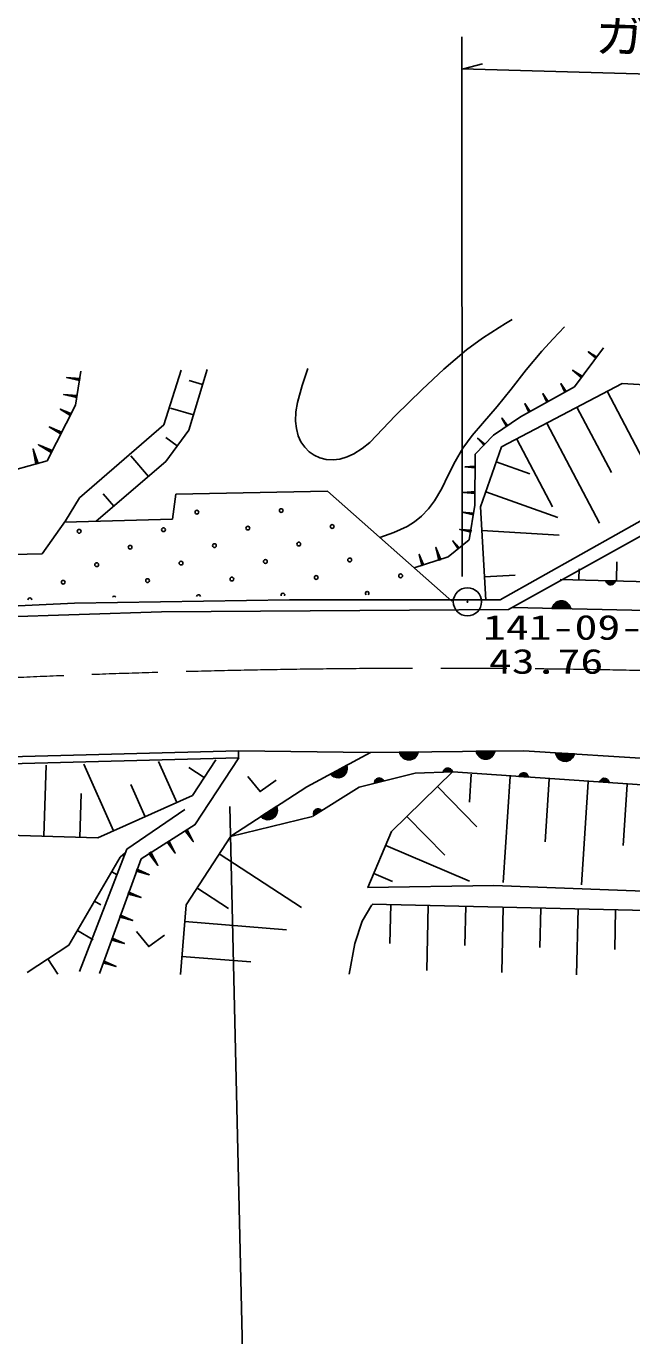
# Model space of a CAD drawing. Units: millimetres, scale not verified. Extents: x 40000 to 680000, y 20000 to 380000.
# Drawn here: x 302450 to 334558, y 263249 to 332666 of the extents above; entities that cross this region are included whole.
import ezdxf
from ezdxf.enums import TextEntityAlignment as Align

# ---------------------------------------------------------------- set-up
doc = ezdxf.new("R2010")
doc.units = ezdxf.units.MM
doc.header["$LTSCALE"] = 1000
doc.linetypes.add('CHAIN', pattern=[18.5, 12, -1.5, 3.5, -1.5])
doc.layers.add('M-BGD', color=7, linetype='Continuous', lineweight=25)
doc.layers.add('M-BMK', color=2, linetype='CHAIN', lineweight=13)
doc.layers.add('M-BMK-SRVR', color=3, linetype='Continuous')
doc.styles.add('ＭＳ ゴシック', font='')
doc.styles.get('ＭＳ ゴシック').set_extended_font_data('MS Gothic')

# ---------------------------------------------------------------- blocks, each defined once
blk = doc.blocks.new('BUHIN2')
at = {"color": 3, "linetype": 'Continuous', "lineweight": 25}
for radius in [746, 22.5]:
    blk.add_circle((0, 0), radius, dxfattribs=at)
blk = doc.blocks.new('BUHIN5')
at = {"color": 7, "linetype": 'Continuous', "lineweight": 25}
blk.add_lwpolyline([(-813, -169), (213, -281), (383, 737)], dxfattribs=at)
blk = doc.blocks.new('BUHIN15')
at = {"color": 7, "linetype": 'Continuous', "lineweight": 25}
for p, q in [((376, 296), (-287, -384)), ((-225, -409), (404, 235)), ((422, 164), (-152, -424)), ((-76, -436), (432, 85)), ((435, -2), (12, -435)), ((139, -394), (399, -128))]:
    blk.add_line(p, q, dxfattribs=at)
blk.add_lwpolyline([(349, 358), (404, 249), (433, 140), (444, -7), (410, -128), (355, -238), (246, -349), (138, -407), (18, -444), (-129, -436), (-241, -411), (-349, -358)], close=True, dxfattribs=at)
blk = doc.blocks.new('BUHIN16')
at = {"color": 7, "linetype": 'Continuous', "lineweight": 25}
for p, q in [((397, 268), (-315, -361)), ((-255, -392), (420, 204)), ((433, 133), (-183, -412)), ((-108, -429), (437, 53)), ((434, -34), (-20, -434)), ((110, -404), (389, -157))]:
    blk.add_line(p, q, dxfattribs=at)
blk.add_lwpolyline([(375, 331), (421, 218), (442, 107), (442, -40), (399, -158), (336, -263), (220, -366), (107, -416), (-15, -444), (-161, -426), (-271, -392), (-375, -331)], close=True, dxfattribs=at)
blk = doc.blocks.new('BUHIN23')
at = {"color": 7, "linetype": 'Continuous', "lineweight": 25}
for p, q in [((55, 214), (-219, -25)), ((-217, 18), (11, 217)), ((-217, -65), (93, 206)), ((128, 195), (-210, -101)), ((-199, -133), (158, 180)), ((-54, 202), (-194, 79))]:
    blk.add_line(p, q, dxfattribs=at)
blk.add_lwpolyline([(-188, -165), (-211, -108), (-221, -53), (-221, 21), (-199, 80), (-167, 133), (-109, 184), (-53, 208), (9, 222), (82, 212), (136, 196), (188, 165)], close=True, dxfattribs=at)
blk = doc.blocks.new('BUHIN36')
at = {"color": 7, "linetype": 'Continuous', "lineweight": 25}
for p, q in [((-435, 16), (2, 435)), ((90, 433), (-435, -71)), ((-427, -150), (166, 419)), ((238, 402), (-411, -221)), ((-126, 399), (-395, 141)), ((-386, -284), (299, 374))]:
    blk.add_line(p, q, dxfattribs=at)
blk.add_lwpolyline([(-361, -346), (-412, -236), (-438, -125), (-443, 22), (-406, 141), (-347, 249), (-235, 357), (-124, 411), (-3, 444), (143, 432), (254, 403), (361, 346)], close=True, dxfattribs=at)
blk = doc.blocks.new('BUHIN38')
at = {"color": 7, "linetype": 'Continuous', "lineweight": 25}
for p, q in [((194, 141), (-151, -186)), ((-121, -200), (206, 109)), ((214, 74), (-84, -209)), ((-47, -216), (218, 34)), ((217, -10), (-3, -217)), ((62, -200), (197, -72))]:
    blk.add_line(p, q, dxfattribs=at)
blk.add_lwpolyline([(182, 172), (207, 116), (219, 61), (222, -12), (202, -72), (172, -126), (116, -179), (61, -206), (0, -222), (-73, -215), (-128, -201), (-182, -172)], close=True, dxfattribs=at)
blk = doc.blocks.new('BUHIN86')
at = {"color": 7, "linetype": 'Continuous', "lineweight": 25}
for p, q in [((-316, -121), (-48, 4)), ((105, 65), (-312, -131)), ((-306, -144), (255, 120)), ((117, 39), (-300, -156)), ((-199, -49), (-323, -107)), ((-294, -169), (-26, -43)), ((-164, -124), (-288, -182))]:
    blk.add_line(p, q, dxfattribs=at)
blk.add_lwpolyline([(-294, -198), (317, 149), (-340, -100)], close=True, dxfattribs=at)
blk = doc.blocks.new('BUHIN88')
at = {"color": 7, "linetype": 'Continuous', "lineweight": 25}
for p, q in [((-206, 3), (-339, 33)), ((-336, 47), (-47, -18)), ((116, -41), (-333, 60)), ((-330, 74), (275, -62)), ((123, -13), (-326, 88)), ((-324, 98), (-36, 33)), ((-188, 83), (-321, 113))]:
    blk.add_line(p, q, dxfattribs=at)
blk.add_lwpolyline([(-353, 24), (341, -77), (-330, 130)], close=True, dxfattribs=at)
blk = doc.blocks.new('BUHIN105')
at = {"color": 7, "linetype": 'Continuous', "lineweight": 25}
for p, q in [((273, 199), (-228, -166)), ((-107, -61), (265, 210)), ((-91, -84), (281, 188)), ((256, 222), (17, 47)), ((287, 179), (48, 5)), ((138, 153), (248, 233)), ((186, 86), (297, 167))]:
    blk.add_line(p, q, dxfattribs=at)
blk.add_lwpolyline([(251, 250), (-283, -206), (315, 163)], close=True, dxfattribs=at)
blk = doc.blocks.new('BUHIN114')
at = {"color": 7, "linetype": 'Continuous', "lineweight": 25}
for p, q in [((232, -65), (-194, 54)), ((-87, 14), (230, -75)), ((-82, 33), (235, -55)), ((238, -46), (34, 11)), ((228, -82), (24, -25)), ((131, -66), (225, -93)), ((147, -10), (240, -36))]:
    blk.add_line(p, q, dxfattribs=at)
blk.add_lwpolyline([(251, -30), (-241, 67), (230, -105)], close=True, dxfattribs=at)
blk = doc.blocks.new('BUHIN119')
at = {"color": 7, "linetype": 'Continuous', "lineweight": 25}
for p, q in [((235, 170), (-196, -142)), ((-92, -52), (227, 179)), ((-78, -71), (242, 160)), ((220, 189), (15, 41)), ((247, 153), (41, 4)), ((119, 130), (213, 199)), ((160, 73), (255, 142))]:
    blk.add_line(p, q, dxfattribs=at)
blk.add_lwpolyline([(216, 214), (-243, -176), (270, 138)], close=True, dxfattribs=at)

msp = doc.modelspace()

# ---------------------------------------------------------------- linework, layer by layer
at = {"layer": 'M-BGD'}
for p, q in [((325545, 332108), (325557, 303499)), ((325639, 330408), (326647, 330667)), ((325546, 330411), (371594, 329083)), ((333051, 315620), (331521, 313556)), ((332645, 315121), (332290, 315385)), ((332375, 315309), (332639, 315113)), ((332387, 315325), (332651, 315129)), ((332635, 315107), (332465, 315233)), ((332657, 315137), (332488, 315263)), ((332550, 315156), (332628, 315098)), ((332585, 315203), (332663, 315145)), ((312048, 314469), (311072, 311256)), ((305344, 314388), (305059, 312578)), ((309744, 311536), (310665, 314429)), ((311804, 313666), (311093, 313882)), ((331892, 314080), (331465, 314397)), ((331568, 314306), (331885, 314071)), ((331582, 314325), (331899, 314090)), ((331879, 314063), (331676, 314214)), ((331906, 314100), (331703, 314251)), ((331777, 314122), (331871, 314053)), ((331819, 314179), (331913, 314109)), ((327655, 310364), (334049, 313734)), ((331521, 313556), (328664, 311952)), ((333250, 313313), (336083, 307938)), ((334049, 313734), (338312, 313475)), ((305059, 312578), (303554, 309629)), ((311316, 312059), (310103, 312428)), ((331651, 312470), (333480, 309001)), ((304781, 312100), (304308, 312342)), ((304424, 312269), (304776, 312090)), ((304435, 312290), (304787, 312111)), ((304772, 312082), (304546, 312197)), ((304792, 312122), (304566, 312237)), ((304661, 312123), (304766, 312070)), ((304693, 312186), (304798, 312132)), ((328664, 311952), (327226, 310993)), ((327939, 311481), (327694, 311849)), ((327749, 311749), (327931, 311476)), ((327765, 311760), (327948, 311487)), ((304288, 311113), (303736, 311395)), ((303871, 311310), (304281, 311101)), ((303884, 311335), (304294, 311126)), ((304276, 311091), (304013, 311226)), ((304300, 311138), (304037, 311273)), ((304148, 311139), (304269, 311077)), ((304185, 311213), (304307, 311151)), ((305272, 307665), (309744, 311536)), ((311072, 311256), (309852, 309588)), ((327226, 310993), (326249, 309980)), ((327925, 311471), (327808, 311647)), ((327956, 311492), (327839, 311668)), ((327861, 311546), (327915, 311465)), ((327910, 311579), (327964, 311498)), ((330053, 311628), (332850, 306321)), ((303794, 310126), (303163, 310448)), ((303318, 310351), (303787, 310112)), ((303333, 310380), (303801, 310141)), ((303808, 310155), (303507, 310308)), ((310462, 310422), (309854, 310867)), ((326736, 310488), (326418, 310795)), ((326493, 310709), (326729, 310481)), ((326507, 310723), (326743, 310495)), ((326532, 307196), (327655, 310364)), ((326724, 310475), (326572, 310622)), ((326750, 310502), (326598, 310649)), ((326646, 310535), (326716, 310467)), ((326687, 310577), (326757, 310509)), ((328454, 310785), (330351, 307187)), ((303554, 309629), (300367, 308751)), ((303024, 309490), (302835, 310173)), ((302868, 309993), (303008, 309486)), ((302899, 310001), (303039, 309494)), ((302997, 309483), (302907, 309809)), ((302938, 309628), (302979, 309478)), ((303054, 309499), (302965, 309824)), ((303028, 309653), (303070, 309503)), ((303781, 310101), (303480, 310255)), ((303634, 310156), (303773, 310085)), ((303677, 310240), (303816, 310169)), ((308932, 308800), (307992, 309898)), ((326249, 309980), (326231, 307270)), ((309852, 309588), (306156, 306424)), ((326213, 309302), (325770, 309305)), ((325884, 309315), (326213, 309312)), ((325884, 309295), (326213, 309292)), ((326213, 309285), (326001, 309286)), ((326213, 309322), (326002, 309324)), ((326115, 309333), (326213, 309332)), ((326115, 309274), (326213, 309274)), ((327374, 309572), (329149, 308943)), ((304533, 306444), (305272, 307665)), ((307091, 307224), (306534, 307875)), ((310199, 306540), (310387, 307856)), ((310387, 307856), (318419, 308020)), ((318419, 308020), (325019, 302195)), ((326221, 307947), (325690, 307951)), ((325826, 307962), (326221, 307959)), ((325826, 307938), (326221, 307935)), ((326221, 307971), (325967, 307973)), ((326221, 307926), (325967, 307928)), ((326103, 307914), (326220, 307913)), ((326104, 307984), (326221, 307983)), ((326813, 307988), (330643, 306630)), ((326231, 307270), (325936, 305445)), ((326820, 302242), (326532, 307196)), ((327587, 302258), (336932, 307512)), ((328017, 301741), (337215, 306857)), ((303306, 304696), (304533, 306444)), ((310199, 306540), (304485, 306376)), ((325936, 305445), (324830, 304542)), ((326605, 305942), (330705, 305691)), ((324381, 304385), (324189, 304974)), ((324225, 304819), (324368, 304381)), ((324251, 304827), (324394, 304390)), ((325377, 305000), (325097, 305343)), ((325161, 305249), (325369, 304994)), ((325177, 305261), (325385, 305007)), ((325364, 304989), (325230, 305153)), ((325393, 305013), (325259, 305177)), ((325293, 305058), (325355, 304982)), ((325339, 305095), (325400, 305019)), ((298570, 304583), (303306, 304696)), ((324830, 304542), (323023, 303952)), ((323473, 304105), (323308, 304609)), ((323339, 304476), (323462, 304101)), ((323362, 304483), (323485, 304108)), ((323453, 304098), (323375, 304339)), ((323404, 304205), (323440, 304094)), ((323496, 304112), (323417, 304353)), ((323471, 304227), (323507, 304116)), ((324358, 304378), (324266, 304659)), ((324300, 304503), (324343, 304373)), ((324408, 304394), (324316, 304675)), ((324379, 304528), (324421, 304398)), ((333744, 303306), (333772, 304268)), ((326748, 303480), (328368, 303575)), ((331753, 303364), (331769, 303898)), ((330758, 303344), (350689, 302765)), ((293802, 301521), (305018, 302092)), ((305018, 302092), (316414, 302258)), ((316414, 302258), (327587, 302258)), ((299811, 301314), (309629, 301622)), ((309629, 301622), (328017, 301741)), ((343669, 301508), (328253, 301846)), ((293292, 293727), (313703, 294264)), ((293806, 293362), (313714, 293877)), ((310436, 291512), (309465, 293683)), ((312508, 293781), (311274, 291886)), ((311386, 290329), (313716, 293877)), ((313698, 294250), (320651, 294169)), ((313703, 294264), (313714, 293877)), ((317326, 292352), (320704, 294173)), ((320704, 294173), (328840, 294261)), ((328840, 294261), (341911, 293434)), ((303380, 289731), (303502, 293505)), ((307087, 290013), (305502, 293555)), ((311891, 292834), (311077, 293364)), ((319463, 293433), (318627, 292982)), ((318678, 292939), (319470, 293366)), ((319467, 293293), (318743, 292903)), ((318812, 292869), (319453, 293214)), ((319430, 293131), (318897, 292844)), ((319030, 292844), (319358, 293021)), ((323064, 293080), (320096, 292338)), ((321823, 289973), (325076, 293152)), ((325062, 293137), (323064, 293080)), ((324565, 293154), (325040, 293168)), ((325026, 293199), (324576, 293186)), ((324594, 293218), (325005, 293230)), ((324982, 293260), (324618, 293250)), ((324647, 293282), (324950, 293291)), ((324890, 293320), (324704, 293315)), ((347682, 291597), (325062, 293137)), ((326048, 293027), (325947, 291531)), ((308761, 290762), (307995, 292476)), ((313298, 289735), (317326, 292352)), ((320096, 292338), (317642, 290798)), ((320920, 292577), (321381, 292692)), ((321361, 292719), (320924, 292610)), ((320935, 292645), (321334, 292744)), ((321304, 292769), (320952, 292681)), ((320973, 292719), (321267, 292792)), ((321202, 292808), (321021, 292763)), ((324263, 292357), (326338, 290234)), ((328116, 292888), (327738, 287284)), ((330184, 292748), (329959, 289428)), ((332251, 292608), (331882, 287145)), ((334319, 292469), (334100, 289232)), ((305293, 289669), (305368, 292000)), ((311274, 291886), (306249, 289638)), ((307782, 289044), (310868, 291150)), ((314116, 254137), (313246, 291311)), ((315744, 291250), (314948, 290732)), ((315003, 290693), (315757, 291184)), ((315760, 291111), (315070, 290663)), ((315142, 290635), (315752, 291031)), ((315736, 290946), (315228, 290616)), ((317686, 290936), (318034, 291154)), ((318068, 291138), (317686, 290899)), ((317998, 291169), (317690, 290975)), ((317692, 290866), (318095, 291119)), ((317699, 291018), (317955, 291179)), ((317889, 291174), (317731, 291075)), ((308541, 288537), (311406, 290344)), ((313284, 289714), (317633, 290778)), ((315361, 290628), (315673, 290831)), ((322637, 290768), (324638, 288720)), ((306249, 289638), (296685, 289947)), ((310925, 286101), (313298, 289735)), ((320567, 287016), (321823, 289973)), ((305284, 282551), (307782, 289044)), ((307439, 288625), (307704, 288845)), ((309057, 288686), (308974, 288818)), ((308988, 288827), (309168, 288541)), ((309282, 288390), (309001, 288835)), ((309015, 288844), (309392, 288245)), ((309309, 288407), (309028, 288852)), ((309038, 288859), (309219, 288573)), ((309137, 288736), (309054, 288868)), ((312688, 288801), (317046, 285954)), ((321509, 289234), (325944, 287349)), ((304707, 283953), (307439, 288625)), ((306337, 282455), (308541, 288537)), ((307572, 288735), (307610, 288689)), ((306984, 287846), (307273, 287677)), ((320881, 287756), (321876, 287333)), ((311505, 286990), (313182, 285895)), ((320550, 287016), (327248, 287117)), ((327248, 287117), (349801, 286247)), ((306073, 286289), (306413, 286090)), ((310925, 286101), (310629, 282404)), ((320774, 286100), (320265, 285225)), ((320789, 286129), (336681, 285760)), ((321782, 286106), (321734, 284045)), ((323768, 286060), (323688, 282614)), ((325755, 286014), (325707, 283939)), ((327741, 285968), (327661, 282499)), ((329728, 285922), (329679, 283834)), ((331715, 285875), (331633, 282385)), ((333701, 285829), (333652, 283728)), ((305162, 284732), (306005, 284239)), ((310853, 285208), (316247, 284776)), ((320265, 285225), (319878, 284044)), ((302503, 282499), (304707, 283953)), ((319878, 284044), (319573, 282415)), ((303605, 283226), (304135, 282423)), ((310705, 283360), (314366, 283067))]:
    msp.add_line(p, q, dxfattribs=at)
for points in [[(317380, 314517), (317076, 313623), (316829, 312711), (316750, 312230), (316730, 311732), (316773, 311333), (316877, 310945), (317017, 310633), (317215, 310345), (317448, 310111), (317721, 309923), (318023, 309788), (318356, 309706), (318718, 309685), (319078, 309724), (319463, 309835), (319826, 310002), (320255, 310276), (320660, 310607), (322032, 312030), (323449, 313412), (324596, 314485), (325789, 315518), (326636, 316131), (327528, 316702), (327869, 316911), (328221, 317123)], [(321206, 305556), (321941, 305826), (322640, 306147), (323044, 306396), (323412, 306694), (323776, 307079), (324096, 307506), (324488, 308166), (324828, 308860), (325185, 309595), (325597, 310307), (326095, 310977), (326643, 311615), (327425, 312504), (328164, 313434), (328955, 314459), (329794, 315446), (330388, 316093), (330992, 316733)]]:
    msp.add_lwpolyline(points, dxfattribs=at)
for points in [[(332675, 315147), (332251, 315414), (332629, 315085)], [(331928, 314111), (331418, 314431), (331873, 314037)], [(304812, 312137), (304256, 312368), (304769, 312054)], [(327976, 311495), (327667, 311890), (327912, 311452)], [(304323, 311156), (303675, 311426), (304274, 311059)], [(303834, 310175), (303094, 310484), (303778, 310065)], [(326770, 310510), (326383, 310829), (326716, 310454)], [(303087, 309493), (302815, 310248), (302968, 309460)], [(326222, 309341), (325722, 309306), (326221, 309264)], [(326232, 307994), (325631, 307951), (326231, 307901)], [(324436, 304391), (324168, 305039), (324333, 304357)], [(325413, 305018), (325066, 305381), (325353, 304969)], [(323521, 304109), (323290, 304665), (323432, 304080)], [(319455, 293500), (319474, 293379), (319470, 293266), (319436, 293123), (319368, 293018), (319282, 292929), (319146, 292856), (319025, 292833), (318900, 292834), (318762, 292884), (318662, 292942), (318575, 293025)], [(324553, 293123), (324572, 293181), (324599, 293230), (324646, 293287), (324700, 293318), (324758, 293339), (324836, 293341), (324895, 293324), (324951, 293296), (325001, 293242), (325033, 293194), (325053, 293137)], [(320915, 292543), (320921, 292604), (320937, 292658), (320971, 292723), (321017, 292766), (321069, 292798), (321144, 292817), (321206, 292813), (321267, 292797), (321327, 292756), (321368, 292716), (321400, 292664)], [(315731, 291316), (315760, 291197), (315765, 291084), (315743, 290939), (315684, 290829), (315606, 290733), (315476, 290649), (315357, 290616), (315232, 290607), (315090, 290646), (314987, 290695), (314893, 290771)], [(317698, 290833), (317685, 290892), (317683, 290949), (317695, 291021), (317726, 291076), (317766, 291123), (317831, 291164), (317891, 291180), (317954, 291183), (318024, 291163), (318075, 291137), (318122, 291099)], [(308955, 288823), (309434, 288179), (309060, 288889)]]:
    msp.add_lwpolyline(points, close=True, dxfattribs=at)
for centre in [(311502, 306905), (315973, 306990), (314202, 306062), (318673, 306146), (305259, 305893), (309730, 305977), (307959, 305049), (312430, 305134), (316901, 305218), (306187, 304121), (310658, 304206), (315130, 304290), (319601, 304374), (308887, 303278), (313358, 303362), (317829, 303446), (322301, 303531), (304415, 303193)]:
    msp.add_circle(centre, 99.5, dxfattribs=at)
for centre, start, end in [((320529, 302603), 305.89564, 235.19056), ((302644, 302265), 358.58005, 185.15531), ((307115, 302350), 27.29236, 153.79384), ((311586, 302434), 2.15841, 178.92779), ((316058, 302518), 337.3576, 203.7286)]:
    msp.add_arc(centre, 99.5, start, end, dxfattribs=at)
at = {"layer": 'M-BMK'}
msp.add_arc((324145, -201314), 499942, 85.8985, 96.14529, dxfattribs=at)

# ---------------------------------------------------------------- block references
at = {"layer": 'M-BGD', "rotation": 314.92377}
for name, p in [('BUHIN105', (304939, 313988)), ('BUHIN105', (304789, 313084)), ('BUHIN114', (329969, 312974)), ('BUHIN114', (330922, 313507)), ('BUHIN114', (329016, 312441)), ('BUHIN119', (325865, 306861)), ('BUHIN119', (325734, 305946)), ('BUHIN38', (333436, 303267)), ('BUHIN36', (330822, 301790)), ('BUHIN15', (322738, 294195)), ('BUHIN15', (326806, 294239)), ('BUHIN16', (331019, 294123)), ('BUHIN5', (314903, 292444)), ('BUHIN23', (328824, 292881)), ('BUHIN23', (333102, 292590)), ('BUHIN88', (310169, 289130)), ('BUHIN88', (311118, 289742)), ('BUHIN86', (308647, 287810)), ('BUHIN86', (308208, 286593)), ('BUHIN86', (307769, 285376)), ('BUHIN5', (308994, 284231)), ('BUHIN86', (307330, 284159)), ('BUHIN86', (306891, 282942))]:
    msp.add_blockref(name, p, dxfattribs=at)
at = {"layer": 'M-BMK-SRVR', "rotation": 314.92377}
msp.add_blockref('BUHIN2', (325841, 302155), dxfattribs=at)

# ---------------------------------------------------------------- texts
at = {"layer": 'M-BGD', "style": 'ＭＳ ゴシック', "width": 1.05}
msp.add_text('ガ-ドレ-ル', height=1833, rotation=358.6, dxfattribs=at).set_placement((332589, 330750), align=Align.BOTTOM_LEFT)
at = {"layer": 'M-BMK-SRVR', "style": 'ＭＳ ゴシック', "width": 1.35}
for s, p in [('141-09-2', (326673, 299748)), ('43.76', (326982, 297946))]:
    msp.add_text(s, height=1320, dxfattribs=at).set_placement(p, align=Align.BOTTOM_LEFT)

doc.saveas('drawing.dxf')
